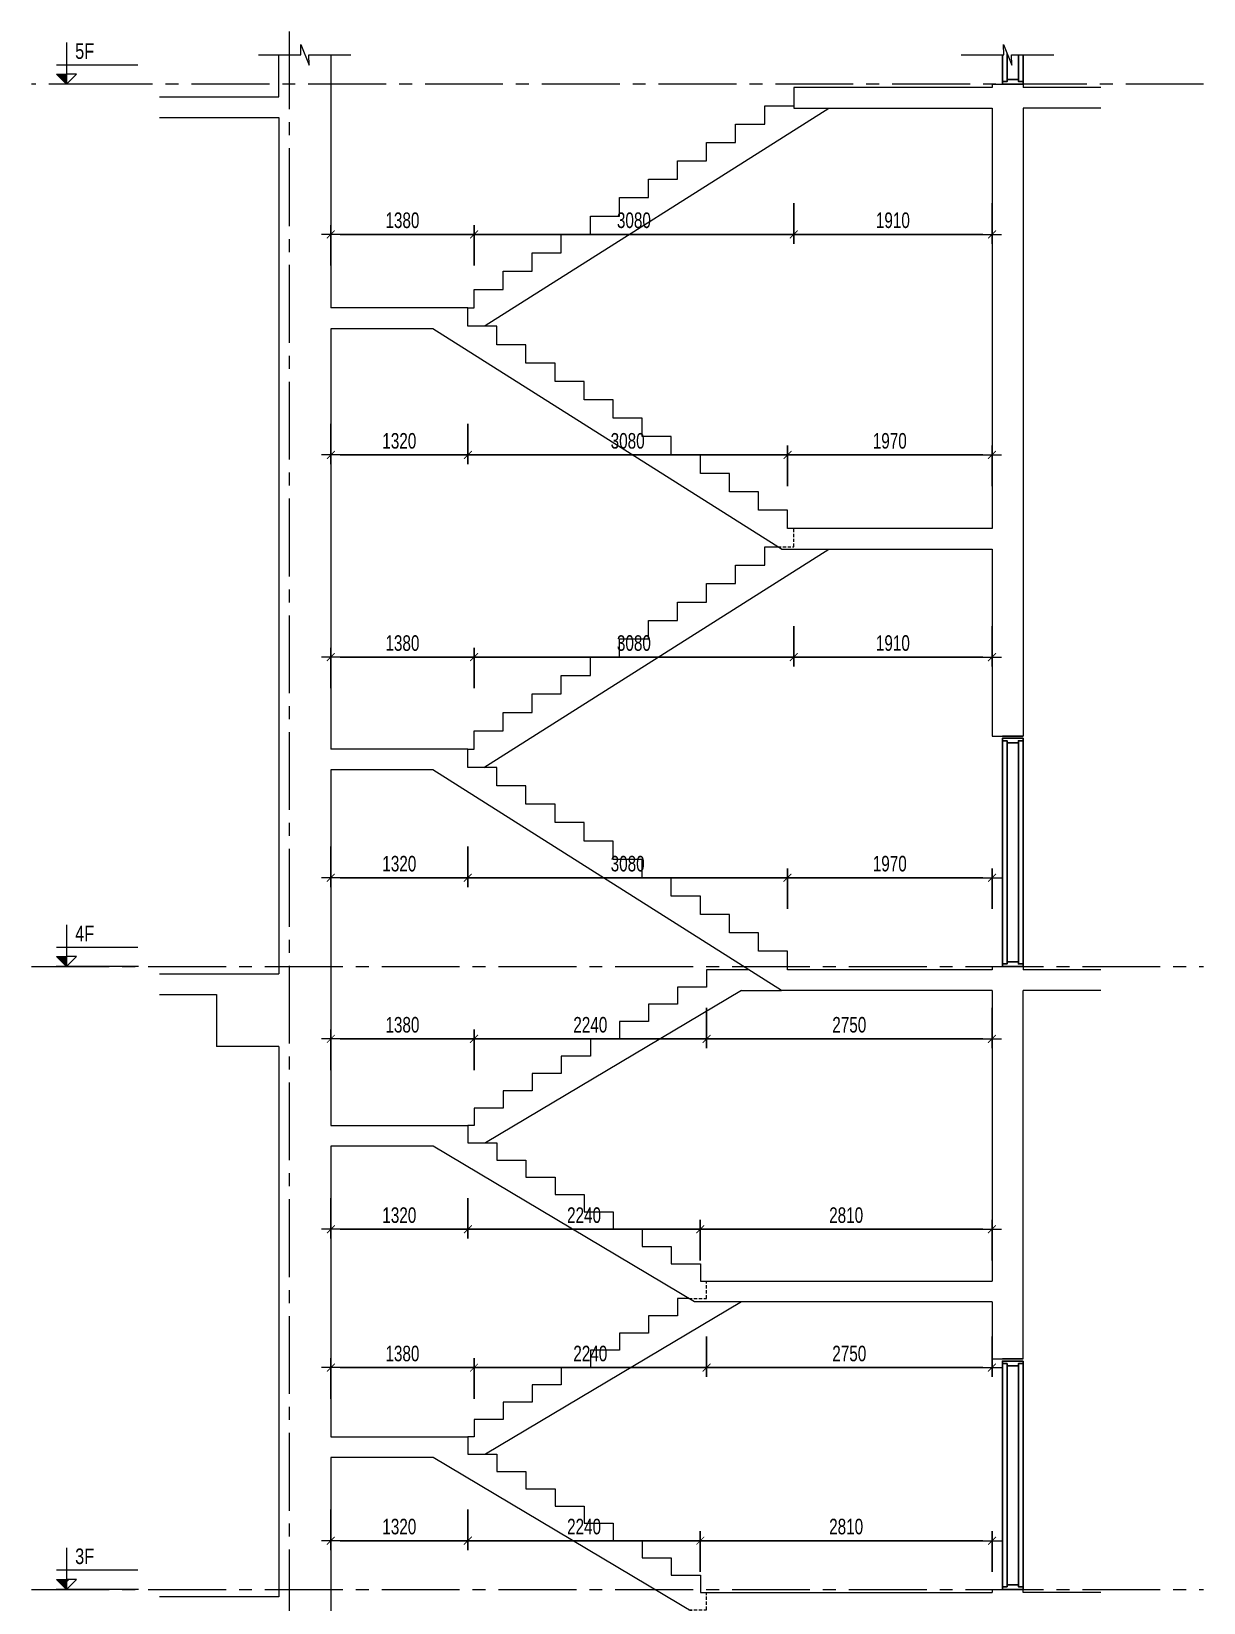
# Model space of a CAD drawing. Header units: millimetres. Extents: x -179076 to 254975, y -18667 to 296191.
# Drawn here: x 111998 to 123290, y 179182 to 194317 of the extents above; entities that cross this region are included whole.
import ezdxf

# ---------------------------------------------------------------- set-up
doc = ezdxf.new("R2010")
doc.units = ezdxf.units.MM
doc.linetypes.add('CENTER2', pattern=[1.125, 0.75, -0.125, 0.125, -0.125])
doc.linetypes.add('HIDDEN2', pattern=[4.7625, 3.175, -1.5875])
doc.layers.get('Defpoints').update_dxf_attribs({"color": 151, "lineweight": 9})
doc.layers.add('A-DOOR', color=4, linetype='Continuous')
doc.layers.add('DOOR', color=4, linetype='Continuous')
for name, color, linetype, lineweight in [('NDC_S_ANNO', 7, 'Continuous', 20), ('NDC_S_AXIS', 5, 'CENTER2', 13), ('NDC_S_CONTINUOUS', 3, 'Continuous', 20), ('NDC_S_DIM', 1, 'Continuous', 15), ('NDC_S_HIDDEN', 8, 'HIDDEN2', 13), ('NDC_S_SLAB', 2, 'Continuous', 20), ('NDC_S_SYMBOL', 1, 'Continuous', 15), ('NDC_S_TEXT SYMBOL', 7, 'Continuous', 20), ('NDC_S_VN TEXT', 7, 'Continuous', 20)]:
    doc.layers.add(name, color=color, linetype=linetype, lineweight=lineweight)
doc.styles.add('NDC_ANNO', font='', dxfattribs={"width": 0.8})
doc.styles.add('NDC_DIM', font='', dxfattribs={"width": 0.75})
doc.styles.get('NDC_ANNO').set_extended_font_data('Dotum')
doc.styles.get('NDC_DIM').set_extended_font_data('Dotum')
doc.dimstyles.new('NDC_dim_60', dxfattribs={"dimscale": 60, "dimtxt": 2.5, "dimasz": 1.5, "dimexe": 1.5, "dimexo": 2.5, "dimgap": 1, "dimtad": 1, "dimdec": 0, "dimzin": 0, "dimdsep": 46, "dimtxsty": 'NDC_DIM', "dimblk": 'DIMMARK', "dimcen": 0.09, "dimdle": 1.2, "dimclrd": 1, "dimclre": 1, "dimclrt": 3, "dimadec": 0, "dimazin": 0, "dimtfac": 1, "dimtdec": 0, "dimtix": 1, "dimtofl": 0, "dimtmove": 0, "dimatfit": 3, "dimfxl": 5, "dimfxlon": 1, "dimtolj": 1, "dimtzin": 0, "dimarcsym": 0})

# ---------------------------------------------------------------- blocks, each defined once
blk = doc.blocks.new('X-SECTION-2$0$X-SEC-DOO2')
at = {"layer": 'A-DOOR'}
for p, q in [((41976, 101972), (41976, 104172)), ((42176, 101972), (42176, 104172)), ((42021, 102017), (42021, 104127)), ((42131, 102017), (42131, 104127))]:
    blk.add_line(p, q, dxfattribs=at)
for points in [[(41976, 104172), (41976, 104147), (42021, 104147), (42021, 104127), (42131, 104127), (42131, 104147), (42176, 104147), (42176, 104172)], [(41976, 101972), (41976, 101997), (42021, 101997), (42021, 102017), (42131, 102017), (42131, 101997), (42176, 101997), (42176, 101972)]]:
    blk.add_lwpolyline(points, close=True, dxfattribs=at)
at = {"layer": 'Defpoints'}
blk.add_line((41976, 104192), (42176, 104192), dxfattribs=at)
blk = doc.blocks.new('kata_block_CT')
at = {"layer": 'NDC_S_ANNO'}
blk.add_hatch(color=3, dxfattribs=at).paths.add_polyline_path([(0, 1.6), (-1.61, 1.6), (0, 0)])
at = {"layer": 'NDC_S_ANNO', "ltscale": 50}
h = blk.add_hatch(dxfattribs=at)
h.set_pattern_fill('ANSI31', color=256, scale=1.406, style=0)
h.paths.add_polyline_path([(0, 1.6), (0, 0), (1.61, 1.6)])
for p, q in [((-1.59, 3.14), (11.47, 3.14)), ((11.56, 0), (-1.64, 0))]:
    blk.add_line(p, q, dxfattribs=at)
for points in [[(0, 6.69), (0, 0)], [(0, 0), (-1.61, 1.6), (0, 1.6)], [(0, 0), (1.61, 1.6), (0, 1.6)]]:
    blk.add_lwpolyline(points, dxfattribs=at)
at = {"layer": 'NDC_S_ANNO', "color": 8, "ltscale": 50}
blk.add_lwpolyline([(0, 0), (-1.61, 1.6), (0, 1.6)], dxfattribs=at)
at = {"layer": 'NDC_S_TEXT SYMBOL', "color": 3, "style": 'NDC_ANNO', "width": 0.8}
blk.add_attdef('CT', (1.41, 4.07), '', height=2.5, dxfattribs=at)
blk = doc.blocks.new('DIMMARK')
at = {"layer": 'NDC_S_DIM', "color": 1}
blk.add_line((-1.5, 0), (1, 0), dxfattribs=at)
at = {"layer": 'NDC_S_DIM', "color": 2, "const_width": 0.1}
blk.add_lwpolyline([(-0.42, -0.42), (0.42, 0.42)], dxfattribs=at)
blk = doc.blocks.new('*D2492')
at = {"layer": 'Defpoints', "color": 0, "transparency": 16777216}
for p in [(114882, 180778), (116202, 180778), (116202, 179778)]:
    blk.add_point(p, dxfattribs=at)
at = {"layer": 'NDC_S_DIM', "color": 1, "lineweight": -2, "transparency": 16777216}
for p, q in [((114882, 180078), (114882, 179688)), ((116202, 180078), (116202, 179688)), ((114972, 179778), (116112, 179778))]:
    blk.add_line(p, q, dxfattribs=at)
at = {"layer": 'NDC_S_DIM', "color": 1, "lineweight": -2, "transparency": 16777216, "xscale": 90, "yscale": 90, "zscale": 90, "rotation": 180}
blk.add_blockref('DIMMARK', (114882, 179778), dxfattribs=at)
at = {"layer": 'NDC_S_DIM', "color": 1, "lineweight": -2, "transparency": 16777216, "xscale": 90, "yscale": 90, "zscale": 90}
blk.add_blockref('DIMMARK', (116202, 179778), dxfattribs=at)
at = {"layer": 'NDC_S_DIM', "color": 3, "transparency": 16777216, "insert": (115542, 179913), "char_height": 150, "attachment_point": 5, "style": 'NDC_DIM'}
blk.add_mtext('\\A1;1320', dxfattribs=at)
blk = doc.blocks.new('*D2449')
at = {"layer": 'Defpoints', "color": 0, "transparency": 16777216}
for p in [(116202, 180778), (118442, 179778), (118442, 179278)]:
    blk.add_point(p, dxfattribs=at)
at = {"layer": 'NDC_S_DIM', "color": 1, "lineweight": -2, "transparency": 16777216}
for p, q in [((116202, 180078), (116202, 179688)), ((118442, 179478), (118442, 179868)), ((116292, 179778), (118352, 179778))]:
    blk.add_line(p, q, dxfattribs=at)
at = {"layer": 'NDC_S_DIM', "color": 1, "lineweight": -2, "transparency": 16777216, "xscale": 90, "yscale": 90, "zscale": 90, "rotation": 180}
blk.add_blockref('DIMMARK', (116202, 179778), dxfattribs=at)
at = {"layer": 'NDC_S_DIM', "color": 1, "lineweight": -2, "transparency": 16777216, "xscale": 90, "yscale": 90, "zscale": 90}
blk.add_blockref('DIMMARK', (118442, 179778), dxfattribs=at)
at = {"layer": 'NDC_S_DIM', "color": 3, "transparency": 16777216, "insert": (117322, 179913), "char_height": 150, "attachment_point": 5, "style": 'NDC_DIM'}
blk.add_mtext('\\A1;2240', dxfattribs=at)
blk = doc.blocks.new('*D2450')
at = {"layer": 'Defpoints', "color": 0, "transparency": 16777216}
for p in [(121252, 179778), (118442, 179278), (121252, 179278)]:
    blk.add_point(p, dxfattribs=at)
at = {"layer": 'NDC_S_DIM', "color": 1, "lineweight": -2, "transparency": 16777216}
for p, q in [((118442, 179478), (118442, 179868)), ((121252, 179478), (121252, 179868)), ((118532, 179778), (121162, 179778))]:
    blk.add_line(p, q, dxfattribs=at)
at = {"layer": 'NDC_S_DIM', "color": 1, "lineweight": -2, "transparency": 16777216, "xscale": 90, "yscale": 90, "zscale": 90, "rotation": 180}
blk.add_blockref('DIMMARK', (118442, 179778), dxfattribs=at)
at = {"layer": 'NDC_S_DIM', "color": 1, "lineweight": -2, "transparency": 16777216, "xscale": 90, "yscale": 90, "zscale": 90}
blk.add_blockref('DIMMARK', (121252, 179778), dxfattribs=at)
at = {"layer": 'NDC_S_DIM', "color": 3, "transparency": 16777216, "insert": (119847, 179913), "char_height": 150, "attachment_point": 5, "style": 'NDC_DIM'}
blk.add_mtext('\\A1;2810', dxfattribs=at)
blk = doc.blocks.new('*D2451')
at = {"layer": 'Defpoints', "color": 0, "transparency": 16777216}
for p in [(116262, 181445), (114882, 180778), (116262, 180778)]:
    blk.add_point(p, dxfattribs=at)
at = {"layer": 'NDC_S_DIM', "color": 1, "lineweight": -2, "transparency": 16777216}
for p, q in [((114882, 181145), (114882, 181535)), ((116262, 181145), (116262, 181535)), ((114972, 181445), (116172, 181445))]:
    blk.add_line(p, q, dxfattribs=at)
at = {"layer": 'NDC_S_DIM', "color": 1, "lineweight": -2, "transparency": 16777216, "xscale": 90, "yscale": 90, "zscale": 90, "rotation": 180}
blk.add_blockref('DIMMARK', (114882, 181445), dxfattribs=at)
at = {"layer": 'NDC_S_DIM', "color": 1, "lineweight": -2, "transparency": 16777216, "xscale": 90, "yscale": 90, "zscale": 90}
blk.add_blockref('DIMMARK', (116262, 181445), dxfattribs=at)
at = {"layer": 'NDC_S_DIM', "color": 3, "transparency": 16777216, "insert": (115572, 181580), "char_height": 150, "attachment_point": 5, "style": 'NDC_DIM'}
blk.add_mtext('\\A1;1380', dxfattribs=at)
blk = doc.blocks.new('*D2452')
at = {"layer": 'Defpoints', "color": 0, "transparency": 16777216}
for p in [(118502, 182112), (118502, 181445), (116262, 180778)]:
    blk.add_point(p, dxfattribs=at)
at = {"layer": 'NDC_S_DIM', "color": 1, "lineweight": -2, "transparency": 16777216}
for p, q in [((118502, 181745), (118502, 181355)), ((116262, 181145), (116262, 181535)), ((116352, 181445), (118412, 181445))]:
    blk.add_line(p, q, dxfattribs=at)
at = {"layer": 'NDC_S_DIM', "color": 1, "lineweight": -2, "transparency": 16777216, "xscale": 90, "yscale": 90, "zscale": 90, "rotation": 180}
blk.add_blockref('DIMMARK', (116262, 181445), dxfattribs=at)
at = {"layer": 'NDC_S_DIM', "color": 1, "lineweight": -2, "transparency": 16777216, "xscale": 90, "yscale": 90, "zscale": 90}
blk.add_blockref('DIMMARK', (118502, 181445), dxfattribs=at)
at = {"layer": 'NDC_S_DIM', "color": 3, "transparency": 16777216, "insert": (117382, 181580), "char_height": 150, "attachment_point": 5, "style": 'NDC_DIM'}
blk.add_mtext('\\A1;2240', dxfattribs=at)
blk = doc.blocks.new('*D2453')
at = {"layer": 'Defpoints', "color": 0, "transparency": 16777216}
for p in [(118502, 182112), (121252, 182078), (121252, 181445)]:
    blk.add_point(p, dxfattribs=at)
at = {"layer": 'NDC_S_DIM', "color": 1, "lineweight": -2, "transparency": 16777216}
for p, q in [((118502, 181745), (118502, 181355)), ((121252, 181745), (121252, 181355)), ((118592, 181445), (121162, 181445))]:
    blk.add_line(p, q, dxfattribs=at)
at = {"layer": 'NDC_S_DIM', "color": 1, "lineweight": -2, "transparency": 16777216, "xscale": 90, "yscale": 90, "zscale": 90, "rotation": 180}
blk.add_blockref('DIMMARK', (118502, 181445), dxfattribs=at)
at = {"layer": 'NDC_S_DIM', "color": 1, "lineweight": -2, "transparency": 16777216, "xscale": 90, "yscale": 90, "zscale": 90}
blk.add_blockref('DIMMARK', (121252, 181445), dxfattribs=at)
at = {"layer": 'NDC_S_DIM', "color": 3, "transparency": 16777216, "insert": (119877, 181580), "char_height": 150, "attachment_point": 5, "style": 'NDC_DIM'}
blk.add_mtext('\\A1;2750', dxfattribs=at)
blk = doc.blocks.new('*D2454')
at = {"layer": 'Defpoints', "color": 0, "transparency": 16777216}
for p in [(114882, 183778), (116202, 183778), (116202, 182778)]:
    blk.add_point(p, dxfattribs=at)
at = {"layer": 'NDC_S_DIM', "color": 1, "lineweight": -2, "transparency": 16777216}
for p, q in [((114882, 183078), (114882, 182688)), ((116202, 183078), (116202, 182688)), ((114972, 182778), (116112, 182778))]:
    blk.add_line(p, q, dxfattribs=at)
at = {"layer": 'NDC_S_DIM', "color": 1, "lineweight": -2, "transparency": 16777216, "xscale": 90, "yscale": 90, "zscale": 90, "rotation": 180}
blk.add_blockref('DIMMARK', (114882, 182778), dxfattribs=at)
at = {"layer": 'NDC_S_DIM', "color": 1, "lineweight": -2, "transparency": 16777216, "xscale": 90, "yscale": 90, "zscale": 90}
blk.add_blockref('DIMMARK', (116202, 182778), dxfattribs=at)
at = {"layer": 'NDC_S_DIM', "color": 3, "transparency": 16777216, "insert": (115542, 182913), "char_height": 150, "attachment_point": 5, "style": 'NDC_DIM'}
blk.add_mtext('\\A1;1320', dxfattribs=at)
blk = doc.blocks.new('*D2455')
at = {"layer": 'Defpoints', "color": 0, "transparency": 16777216}
for p in [(116202, 183778), (118442, 182778), (118442, 182278)]:
    blk.add_point(p, dxfattribs=at)
at = {"layer": 'NDC_S_DIM', "color": 1, "lineweight": -2, "transparency": 16777216}
for p, q in [((116202, 183078), (116202, 182688)), ((118442, 182478), (118442, 182868)), ((116292, 182778), (118352, 182778))]:
    blk.add_line(p, q, dxfattribs=at)
at = {"layer": 'NDC_S_DIM', "color": 1, "lineweight": -2, "transparency": 16777216, "xscale": 90, "yscale": 90, "zscale": 90, "rotation": 180}
blk.add_blockref('DIMMARK', (116202, 182778), dxfattribs=at)
at = {"layer": 'NDC_S_DIM', "color": 1, "lineweight": -2, "transparency": 16777216, "xscale": 90, "yscale": 90, "zscale": 90}
blk.add_blockref('DIMMARK', (118442, 182778), dxfattribs=at)
at = {"layer": 'NDC_S_DIM', "color": 3, "transparency": 16777216, "insert": (117322, 182913), "char_height": 150, "attachment_point": 5, "style": 'NDC_DIM'}
blk.add_mtext('\\A1;2240', dxfattribs=at)
blk = doc.blocks.new('*D2456')
at = {"layer": 'Defpoints', "color": 0, "transparency": 16777216}
for p in [(121252, 182778), (118442, 182278), (121252, 182278)]:
    blk.add_point(p, dxfattribs=at)
at = {"layer": 'NDC_S_DIM', "color": 1, "lineweight": -2, "transparency": 16777216}
for p, q in [((118442, 182478), (118442, 182868)), ((121252, 182478), (121252, 182868)), ((118532, 182778), (121162, 182778))]:
    blk.add_line(p, q, dxfattribs=at)
at = {"layer": 'NDC_S_DIM', "color": 1, "lineweight": -2, "transparency": 16777216, "xscale": 90, "yscale": 90, "zscale": 90, "rotation": 180}
blk.add_blockref('DIMMARK', (118442, 182778), dxfattribs=at)
at = {"layer": 'NDC_S_DIM', "color": 1, "lineweight": -2, "transparency": 16777216, "xscale": 90, "yscale": 90, "zscale": 90}
blk.add_blockref('DIMMARK', (121252, 182778), dxfattribs=at)
at = {"layer": 'NDC_S_DIM', "color": 3, "transparency": 16777216, "insert": (119847, 182913), "char_height": 150, "attachment_point": 5, "style": 'NDC_DIM'}
blk.add_mtext('\\A1;2810', dxfattribs=at)
blk = doc.blocks.new('*D2457')
at = {"layer": 'Defpoints', "color": 0, "transparency": 16777216}
for p in [(116262, 184612), (114882, 183778), (116262, 183778)]:
    blk.add_point(p, dxfattribs=at)
at = {"layer": 'NDC_S_DIM', "color": 1, "lineweight": -2, "transparency": 16777216}
for p, q in [((114882, 184312), (114882, 184702)), ((116262, 184312), (116262, 184702)), ((114972, 184612), (116172, 184612))]:
    blk.add_line(p, q, dxfattribs=at)
at = {"layer": 'NDC_S_DIM', "color": 1, "lineweight": -2, "transparency": 16777216, "xscale": 90, "yscale": 90, "zscale": 90, "rotation": 180}
blk.add_blockref('DIMMARK', (114882, 184612), dxfattribs=at)
at = {"layer": 'NDC_S_DIM', "color": 1, "lineweight": -2, "transparency": 16777216, "xscale": 90, "yscale": 90, "zscale": 90}
blk.add_blockref('DIMMARK', (116262, 184612), dxfattribs=at)
at = {"layer": 'NDC_S_DIM', "color": 3, "transparency": 16777216, "insert": (115572, 184747), "char_height": 150, "attachment_point": 5, "style": 'NDC_DIM'}
blk.add_mtext('\\A1;1380', dxfattribs=at)
blk = doc.blocks.new('*D2458')
at = {"layer": 'Defpoints', "color": 0, "transparency": 16777216}
for p in [(118502, 185278), (118502, 184612), (116262, 183778)]:
    blk.add_point(p, dxfattribs=at)
at = {"layer": 'NDC_S_DIM', "color": 1, "lineweight": -2, "transparency": 16777216}
for p, q in [((118502, 184912), (118502, 184522)), ((116262, 184312), (116262, 184702)), ((116352, 184612), (118412, 184612))]:
    blk.add_line(p, q, dxfattribs=at)
at = {"layer": 'NDC_S_DIM', "color": 1, "lineweight": -2, "transparency": 16777216, "xscale": 90, "yscale": 90, "zscale": 90, "rotation": 180}
blk.add_blockref('DIMMARK', (116262, 184612), dxfattribs=at)
at = {"layer": 'NDC_S_DIM', "color": 1, "lineweight": -2, "transparency": 16777216, "xscale": 90, "yscale": 90, "zscale": 90}
blk.add_blockref('DIMMARK', (118502, 184612), dxfattribs=at)
at = {"layer": 'NDC_S_DIM', "color": 3, "transparency": 16777216, "insert": (117382, 184747), "char_height": 150, "attachment_point": 5, "style": 'NDC_DIM'}
blk.add_mtext('\\A1;2240', dxfattribs=at)
blk = doc.blocks.new('*D2459')
at = {"layer": 'Defpoints', "color": 0, "transparency": 16777216}
for p in [(118502, 185278), (121252, 185078), (121252, 184612)]:
    blk.add_point(p, dxfattribs=at)
at = {"layer": 'NDC_S_DIM', "color": 1, "lineweight": -2, "transparency": 16777216}
for p, q in [((118502, 184912), (118502, 184522)), ((121252, 184912), (121252, 184522)), ((118592, 184612), (121162, 184612))]:
    blk.add_line(p, q, dxfattribs=at)
at = {"layer": 'NDC_S_DIM', "color": 1, "lineweight": -2, "transparency": 16777216, "xscale": 90, "yscale": 90, "zscale": 90, "rotation": 180}
blk.add_blockref('DIMMARK', (118502, 184612), dxfattribs=at)
at = {"layer": 'NDC_S_DIM', "color": 1, "lineweight": -2, "transparency": 16777216, "xscale": 90, "yscale": 90, "zscale": 90}
blk.add_blockref('DIMMARK', (121252, 184612), dxfattribs=at)
at = {"layer": 'NDC_S_DIM', "color": 3, "transparency": 16777216, "insert": (119877, 184747), "char_height": 150, "attachment_point": 5, "style": 'NDC_DIM'}
blk.add_mtext('\\A1;2750', dxfattribs=at)
blk = doc.blocks.new('*D2471')
at = {"layer": 'Defpoints', "color": 0, "transparency": 16777216}
for p in [(114882, 187403), (116202, 187403), (116202, 186164)]:
    blk.add_point(p, dxfattribs=at)
at = {"layer": 'NDC_S_DIM', "color": 1, "lineweight": -2, "transparency": 16777216}
for p, q in [((114882, 186464), (114882, 186074)), ((116202, 186464), (116202, 186074)), ((114972, 186164), (116112, 186164))]:
    blk.add_line(p, q, dxfattribs=at)
at = {"layer": 'NDC_S_DIM', "color": 1, "lineweight": -2, "transparency": 16777216, "xscale": 90, "yscale": 90, "zscale": 90, "rotation": 180}
blk.add_blockref('DIMMARK', (114882, 186164), dxfattribs=at)
at = {"layer": 'NDC_S_DIM', "color": 1, "lineweight": -2, "transparency": 16777216, "xscale": 90, "yscale": 90, "zscale": 90}
blk.add_blockref('DIMMARK', (116202, 186164), dxfattribs=at)
at = {"layer": 'NDC_S_DIM', "color": 3, "transparency": 16777216, "insert": (115542, 186299), "char_height": 150, "attachment_point": 5, "style": 'NDC_DIM'}
blk.add_mtext('\\A1;1320', dxfattribs=at)
blk = doc.blocks.new('*D2472')
at = {"layer": 'Defpoints', "color": 0, "transparency": 16777216}
for p in [(116202, 187403), (119282, 186164), (119282, 185278)]:
    blk.add_point(p, dxfattribs=at)
at = {"layer": 'NDC_S_DIM', "color": 1, "lineweight": -2, "transparency": 16777216}
for p, q in [((116202, 186464), (116202, 186074)), ((119282, 185864), (119282, 186254)), ((116292, 186164), (119192, 186164))]:
    blk.add_line(p, q, dxfattribs=at)
at = {"layer": 'NDC_S_DIM', "color": 1, "lineweight": -2, "transparency": 16777216, "xscale": 90, "yscale": 90, "zscale": 90, "rotation": 180}
blk.add_blockref('DIMMARK', (116202, 186164), dxfattribs=at)
at = {"layer": 'NDC_S_DIM', "color": 1, "lineweight": -2, "transparency": 16777216, "xscale": 90, "yscale": 90, "zscale": 90}
blk.add_blockref('DIMMARK', (119282, 186164), dxfattribs=at)
at = {"layer": 'NDC_S_DIM', "color": 3, "transparency": 16777216, "insert": (117742, 186299), "char_height": 150, "attachment_point": 5, "style": 'NDC_DIM'}
blk.add_mtext('\\A1;3080', dxfattribs=at)
blk = doc.blocks.new('*D2473')
at = {"layer": 'Defpoints', "color": 0, "transparency": 16777216}
for p in [(121252, 186164), (119282, 185278), (121252, 185278)]:
    blk.add_point(p, dxfattribs=at)
at = {"layer": 'NDC_S_DIM', "color": 1, "lineweight": -2, "transparency": 16777216}
for p, q in [((119282, 185864), (119282, 186254)), ((121252, 185864), (121252, 186254)), ((119372, 186164), (121162, 186164))]:
    blk.add_line(p, q, dxfattribs=at)
at = {"layer": 'NDC_S_DIM', "color": 1, "lineweight": -2, "transparency": 16777216, "xscale": 90, "yscale": 90, "zscale": 90, "rotation": 180}
blk.add_blockref('DIMMARK', (119282, 186164), dxfattribs=at)
at = {"layer": 'NDC_S_DIM', "color": 1, "lineweight": -2, "transparency": 16777216, "xscale": 90, "yscale": 90, "zscale": 90}
blk.add_blockref('DIMMARK', (121252, 186164), dxfattribs=at)
at = {"layer": 'NDC_S_DIM', "color": 3, "transparency": 16777216, "insert": (120267, 186299), "char_height": 150, "attachment_point": 5, "style": 'NDC_DIM'}
blk.add_mtext('\\A1;1970', dxfattribs=at)
blk = doc.blocks.new('*D2474')
at = {"layer": 'Defpoints', "color": 0, "transparency": 16777216}
for p in [(116262, 188289), (114882, 187403), (116262, 187403)]:
    blk.add_point(p, dxfattribs=at)
at = {"layer": 'NDC_S_DIM', "color": 1, "lineweight": -2, "transparency": 16777216}
for p, q in [((114882, 187989), (114882, 188379)), ((114972, 188289), (116172, 188289)), ((116262, 187989), (116262, 188379))]:
    blk.add_line(p, q, dxfattribs=at)
at = {"layer": 'NDC_S_DIM', "color": 1, "lineweight": -2, "transparency": 16777216, "xscale": 90, "yscale": 90, "zscale": 90, "rotation": 180}
blk.add_blockref('DIMMARK', (114882, 188289), dxfattribs=at)
at = {"layer": 'NDC_S_DIM', "color": 1, "lineweight": -2, "transparency": 16777216, "xscale": 90, "yscale": 90, "zscale": 90}
blk.add_blockref('DIMMARK', (116262, 188289), dxfattribs=at)
at = {"layer": 'NDC_S_DIM', "color": 3, "transparency": 16777216, "insert": (115572, 188424), "char_height": 150, "attachment_point": 5, "style": 'NDC_DIM'}
blk.add_mtext('\\A1;1380', dxfattribs=at)
blk = doc.blocks.new('*D2475')
at = {"layer": 'Defpoints', "color": 0, "transparency": 16777216}
for p in [(119342, 189351), (119342, 188289), (116262, 187403)]:
    blk.add_point(p, dxfattribs=at)
at = {"layer": 'NDC_S_DIM', "color": 1, "lineweight": -2, "transparency": 16777216}
for p, q in [((119342, 188589), (119342, 188199)), ((116262, 187989), (116262, 188379)), ((116352, 188289), (119252, 188289))]:
    blk.add_line(p, q, dxfattribs=at)
at = {"layer": 'NDC_S_DIM', "color": 1, "lineweight": -2, "transparency": 16777216, "xscale": 90, "yscale": 90, "zscale": 90, "rotation": 180}
blk.add_blockref('DIMMARK', (116262, 188289), dxfattribs=at)
at = {"layer": 'NDC_S_DIM', "color": 1, "lineweight": -2, "transparency": 16777216, "xscale": 90, "yscale": 90, "zscale": 90}
blk.add_blockref('DIMMARK', (119342, 188289), dxfattribs=at)
at = {"layer": 'NDC_S_DIM', "color": 3, "transparency": 16777216, "insert": (117802, 188424), "char_height": 150, "attachment_point": 5, "style": 'NDC_DIM'}
blk.add_mtext('\\A1;3080', dxfattribs=at)
blk = doc.blocks.new('*D2476')
at = {"layer": 'Defpoints', "color": 0, "transparency": 16777216}
for p in [(119342, 189351), (121252, 189251), (121252, 188289)]:
    blk.add_point(p, dxfattribs=at)
at = {"layer": 'NDC_S_DIM', "color": 1, "lineweight": -2, "transparency": 16777216}
for p, q in [((119342, 188589), (119342, 188199)), ((121252, 188589), (121252, 188199)), ((119432, 188289), (121162, 188289))]:
    blk.add_line(p, q, dxfattribs=at)
at = {"layer": 'NDC_S_DIM', "color": 1, "lineweight": -2, "transparency": 16777216, "xscale": 90, "yscale": 90, "zscale": 90, "rotation": 180}
blk.add_blockref('DIMMARK', (119342, 188289), dxfattribs=at)
at = {"layer": 'NDC_S_DIM', "color": 1, "lineweight": -2, "transparency": 16777216, "xscale": 90, "yscale": 90, "zscale": 90}
blk.add_blockref('DIMMARK', (121252, 188289), dxfattribs=at)
at = {"layer": 'NDC_S_DIM', "color": 3, "transparency": 16777216, "insert": (120297, 188424), "char_height": 150, "attachment_point": 5, "style": 'NDC_DIM'}
blk.add_mtext('\\A1;1910', dxfattribs=at)
blk = doc.blocks.new('*D2477')
at = {"layer": 'Defpoints', "color": 0, "transparency": 16777216}
for p in [(114882, 191653), (116202, 191653), (116202, 190237)]:
    blk.add_point(p, dxfattribs=at)
at = {"layer": 'NDC_S_DIM', "color": 1, "lineweight": -2, "transparency": 16777216}
for p, q in [((114882, 190537), (114882, 190147)), ((116202, 190537), (116202, 190147)), ((114972, 190237), (116112, 190237))]:
    blk.add_line(p, q, dxfattribs=at)
at = {"layer": 'NDC_S_DIM', "color": 1, "lineweight": -2, "transparency": 16777216, "xscale": 90, "yscale": 90, "zscale": 90, "rotation": 180}
blk.add_blockref('DIMMARK', (114882, 190237), dxfattribs=at)
at = {"layer": 'NDC_S_DIM', "color": 1, "lineweight": -2, "transparency": 16777216, "xscale": 90, "yscale": 90, "zscale": 90}
blk.add_blockref('DIMMARK', (116202, 190237), dxfattribs=at)
at = {"layer": 'NDC_S_DIM', "color": 3, "transparency": 16777216, "insert": (115542, 190372), "char_height": 150, "attachment_point": 5, "style": 'NDC_DIM'}
blk.add_mtext('\\A1;1320', dxfattribs=at)
blk = doc.blocks.new('*D2478')
at = {"layer": 'Defpoints', "color": 0, "transparency": 16777216}
for p in [(116202, 191653), (119282, 190237), (119282, 189528)]:
    blk.add_point(p, dxfattribs=at)
at = {"layer": 'NDC_S_DIM', "color": 1, "lineweight": -2, "transparency": 16777216}
for p, q in [((116202, 190537), (116202, 190147)), ((119282, 189937), (119282, 190327)), ((116292, 190237), (119192, 190237))]:
    blk.add_line(p, q, dxfattribs=at)
at = {"layer": 'NDC_S_DIM', "color": 1, "lineweight": -2, "transparency": 16777216, "xscale": 90, "yscale": 90, "zscale": 90, "rotation": 180}
blk.add_blockref('DIMMARK', (116202, 190237), dxfattribs=at)
at = {"layer": 'NDC_S_DIM', "color": 1, "lineweight": -2, "transparency": 16777216, "xscale": 90, "yscale": 90, "zscale": 90}
blk.add_blockref('DIMMARK', (119282, 190237), dxfattribs=at)
at = {"layer": 'NDC_S_DIM', "color": 3, "transparency": 16777216, "insert": (117742, 190372), "char_height": 150, "attachment_point": 5, "style": 'NDC_DIM'}
blk.add_mtext('\\A1;3080', dxfattribs=at)
blk = doc.blocks.new('*D2479')
at = {"layer": 'Defpoints', "color": 0, "transparency": 16777216}
for p in [(121252, 190237), (119282, 189528), (121252, 189528)]:
    blk.add_point(p, dxfattribs=at)
at = {"layer": 'NDC_S_DIM', "color": 1, "lineweight": -2, "transparency": 16777216}
for p, q in [((119282, 189937), (119282, 190327)), ((121252, 189937), (121252, 190327)), ((119372, 190237), (121162, 190237))]:
    blk.add_line(p, q, dxfattribs=at)
at = {"layer": 'NDC_S_DIM', "color": 1, "lineweight": -2, "transparency": 16777216, "xscale": 90, "yscale": 90, "zscale": 90, "rotation": 180}
blk.add_blockref('DIMMARK', (119282, 190237), dxfattribs=at)
at = {"layer": 'NDC_S_DIM', "color": 1, "lineweight": -2, "transparency": 16777216, "xscale": 90, "yscale": 90, "zscale": 90}
blk.add_blockref('DIMMARK', (121252, 190237), dxfattribs=at)
at = {"layer": 'NDC_S_DIM', "color": 3, "transparency": 16777216, "insert": (120267, 190372), "char_height": 150, "attachment_point": 5, "style": 'NDC_DIM'}
blk.add_mtext('\\A1;1970', dxfattribs=at)
blk = doc.blocks.new('*D2480')
at = {"layer": 'Defpoints', "color": 0, "transparency": 16777216}
for p in [(116262, 192362), (114882, 191653), (116262, 191653)]:
    blk.add_point(p, dxfattribs=at)
at = {"layer": 'NDC_S_DIM', "color": 1, "lineweight": -2, "transparency": 16777216}
for p, q in [((114882, 192062), (114882, 192452)), ((116262, 192062), (116262, 192452)), ((114972, 192362), (116172, 192362))]:
    blk.add_line(p, q, dxfattribs=at)
at = {"layer": 'NDC_S_DIM', "color": 1, "lineweight": -2, "transparency": 16777216, "xscale": 90, "yscale": 90, "zscale": 90, "rotation": 180}
blk.add_blockref('DIMMARK', (114882, 192362), dxfattribs=at)
at = {"layer": 'NDC_S_DIM', "color": 1, "lineweight": -2, "transparency": 16777216, "xscale": 90, "yscale": 90, "zscale": 90}
blk.add_blockref('DIMMARK', (116262, 192362), dxfattribs=at)
at = {"layer": 'NDC_S_DIM', "color": 3, "transparency": 16777216, "insert": (115572, 192497), "char_height": 150, "attachment_point": 5, "style": 'NDC_DIM'}
blk.add_mtext('\\A1;1380', dxfattribs=at)
blk = doc.blocks.new('*D2481')
at = {"layer": 'Defpoints', "color": 0, "transparency": 16777216}
for p in [(119342, 193578), (119342, 192362), (116262, 191653)]:
    blk.add_point(p, dxfattribs=at)
at = {"layer": 'NDC_S_DIM', "color": 1, "lineweight": -2, "transparency": 16777216}
for p, q in [((119342, 192662), (119342, 192272)), ((116262, 192062), (116262, 192452)), ((116352, 192362), (119252, 192362))]:
    blk.add_line(p, q, dxfattribs=at)
at = {"layer": 'NDC_S_DIM', "color": 1, "lineweight": -2, "transparency": 16777216, "xscale": 90, "yscale": 90, "zscale": 90, "rotation": 180}
blk.add_blockref('DIMMARK', (116262, 192362), dxfattribs=at)
at = {"layer": 'NDC_S_DIM', "color": 1, "lineweight": -2, "transparency": 16777216, "xscale": 90, "yscale": 90, "zscale": 90}
blk.add_blockref('DIMMARK', (119342, 192362), dxfattribs=at)
at = {"layer": 'NDC_S_DIM', "color": 3, "transparency": 16777216, "insert": (117802, 192497), "char_height": 150, "attachment_point": 5, "style": 'NDC_DIM'}
blk.add_mtext('\\A1;3080', dxfattribs=at)
blk = doc.blocks.new('*D2499')
at = {"layer": 'Defpoints', "color": 0, "transparency": 16777216}
for p in [(119342, 193578), (121252, 193578), (121252, 192362)]:
    blk.add_point(p, dxfattribs=at)
at = {"layer": 'NDC_S_DIM', "color": 1, "lineweight": -2, "transparency": 16777216}
for p, q in [((119342, 192662), (119342, 192272)), ((121252, 192662), (121252, 192272)), ((119432, 192362), (121162, 192362))]:
    blk.add_line(p, q, dxfattribs=at)
at = {"layer": 'NDC_S_DIM', "color": 1, "lineweight": -2, "transparency": 16777216, "xscale": 90, "yscale": 90, "zscale": 90, "rotation": 180}
blk.add_blockref('DIMMARK', (119342, 192362), dxfattribs=at)
at = {"layer": 'NDC_S_DIM', "color": 1, "lineweight": -2, "transparency": 16777216, "xscale": 90, "yscale": 90, "zscale": 90}
blk.add_blockref('DIMMARK', (121252, 192362), dxfattribs=at)
at = {"layer": 'NDC_S_DIM', "color": 3, "transparency": 16777216, "insert": (120297, 192497), "char_height": 150, "attachment_point": 5, "style": 'NDC_DIM'}
blk.add_mtext('\\A1;1910', dxfattribs=at)

msp = doc.modelspace()

# ---------------------------------------------------------------- linework, layer by layer
at = {"layer": 'A-DOOR'}
for p, q in [((121352.4, 193808.3), (121352.4, 194090.5)), ((121397.4, 193853.3), (121397.4, 194103)), ((121507.4, 193853.3), (121507.4, 194090.5)), ((121552.4, 193808.3), (121552.4, 194090.5))]:
    msp.add_line(p, q, dxfattribs=at)
msp.add_lwpolyline([(121552.4, 193808.3), (121552.4, 193833.3), (121507.4, 193833.3), (121507.4, 193853.3), (121397.4, 193853.3), (121397.4, 193833.3), (121352.4, 193833.3), (121352.4, 193808.3)], close=True, dxfattribs=at)
at = {"layer": 'NDC_S_AXIS', "ltscale": 1000}
for p, q in [((114482.4, 194317), (114482.4, 162047.1)), ((123290.2, 193808.3), (111997.8, 193808.3)), ((111997.8, 185308.3), (123290.2, 185308.3)), ((111997.8, 179308.3), (123290.2, 179308.3))]:
    msp.add_line(p, q, dxfattribs=at)
at = {"layer": 'NDC_S_CONTINUOUS'}
for p, q in [((116369.3, 191484.3), (119680.3, 193578.3)), ((116356.6, 187226.2), (119680.3, 189328.3)), ((118837.4, 185078.3), (116373.4, 183611.6)), ((118837.4, 185078.3), (119224.5, 185078.3)), ((118837.4, 182078.3), (116373.4, 180611.6))]:
    msp.add_line(p, q, dxfattribs=at)
for points in [[(116202.4, 191653.3), (116262.4, 191653.3), (116262.4, 191830.4), (116542.4, 191830.4), (116542.4, 192007.5), (116822.4, 192007.5), (116822.4, 192184.6), (117102.4, 192184.6), (117102.4, 192361.6), (117382.4, 192361.6), (117382.4, 192538.7), (117662.4, 192538.7), (117662.4, 192715.8), (117942.4, 192715.8), (117942.4, 192892.9), (118222.4, 192892.9), (118222.4, 193070), (118502.4, 193070), (118502.4, 193247.1), (118782.4, 193247.1), (118782.4, 193424.1), (119062.4, 193424.1), (119062.4, 193601.2), (119342.4, 193601.2)], [(116202.4, 187403.3), (116262.4, 187403.3), (116262.4, 187580.4), (116542.4, 187580.4), (116542.4, 187757.5), (116822.4, 187757.5), (116822.4, 187934.6), (117102.4, 187934.6), (117102.4, 188111.6), (117382.4, 188111.6), (117382.4, 188288.7), (117662.4, 188288.7), (117662.4, 188465.8), (117942.4, 188465.8), (117942.4, 188642.9), (118222.4, 188642.9), (118222.4, 188820), (118502.4, 188820), (118502.4, 188997.1), (118782.4, 188997.1), (118782.4, 189174.1), (119062.4, 189174.1), (119062.4, 189351.2), (119188.2, 189351.2)], [(118908.2, 185278.3), (118502.4, 185278.3), (118502.4, 185111.6), (118222.4, 185111.6), (118222.4, 184945), (117942.4, 184945), (117942.4, 184778.3), (117662.4, 184778.3), (117662.4, 184611.6), (117382.4, 184611.6), (117382.4, 184445), (117102.4, 184445), (117102.4, 184278.3), (116822.4, 184278.3), (116822.4, 184111.6), (116542.4, 184111.6), (116542.4, 183945), (116262.4, 183945), (116262.4, 183778.3), (116202.4, 183778.3)], [(118331.4, 182111.6), (118222.4, 182111.6), (118222.4, 181945), (117942.4, 181945), (117942.4, 181778.3), (117662.4, 181778.3), (117662.4, 181611.6), (117382.4, 181611.6), (117382.4, 181445), (117102.4, 181445), (117102.4, 181278.3), (116822.4, 181278.3), (116822.4, 181111.6), (116542.4, 181111.6), (116542.4, 180945), (116262.4, 180945), (116262.4, 180778.3), (116202.4, 180778.3)]]:
    msp.add_lwpolyline(points, dxfattribs=at)
at = {"layer": 'NDC_S_HIDDEN', "ltscale": 10}
for points in [[(119188.2, 189351.2), (119342.4, 189351.2), (119342.4, 189528.3)], [(118331.4, 182111.6), (118502.4, 182111.6), (118502.4, 182278.3)], [(118331.4, 179111.6), (118502.4, 179111.6), (118502.4, 179278.3)]]:
    msp.add_lwpolyline(points, dxfattribs=at)
at = {"layer": 'NDC_S_SLAB'}
for p, q in [((114882.4, 194090.5), (114882.4, 191653.3)), ((121252.4, 193808.3), (121252.4, 193778.3)), ((121252.4, 193808.3), (121552.4, 193808.3)), ((121552.4, 193808.3), (121552.4, 193778.3)), ((122299.6, 193778.3), (121552.4, 193778.3)), ((113230.5, 193688.3), (114382.4, 193688.3)), ((119342.4, 193578.3), (119342.4, 193578.3)), ((121252.4, 193578.3), (121252.4, 189528.3)), ((121552.4, 193578.3), (121552.4, 187528.3)), ((122299.6, 193578.3), (121552.4, 193578.3)), ((115864.5, 191453.3), (114882.4, 191453.3)), ((114882.4, 191453.3), (114882.4, 187403.3)), ((119224.5, 189328.3), (115864.5, 191453.3)), ((119224.5, 189328.3), (121252.4, 189328.3)), ((121252.4, 189328.3), (121252.4, 187528.3)), ((121252.4, 187528.3), (121552.4, 187528.3)), ((115864.5, 187203.3), (114882.4, 187203.3)), ((114882.4, 187203.3), (114882.4, 183778.3)), ((119224.5, 185078.3), (115864.5, 187203.3)), ((121252.4, 185308.3), (121252.4, 185278.3)), ((121252.4, 185308.3), (121552.4, 185308.3)), ((121552.4, 185308.3), (121552.4, 185278.3)), ((122299.6, 185278.3), (121552.4, 185278.3)), ((113230.5, 185238.3), (114382.4, 185238.3)), ((113782.4, 185038.3), (113782.4, 184538.3)), ((121252.4, 185078.3), (119224.5, 185078.3)), ((121252.4, 185078.3), (121252.4, 182278.3)), ((122299.6, 185078.3), (121552.4, 185078.3)), ((121552.4, 181528.3), (121552.4, 185078.3)), ((114382.4, 184538.3), (113782.4, 184538.3)), ((114382.4, 184538.3), (114382.4, 179238.3)), ((114882.4, 183778.3), (116202.4, 183778.3)), ((116202.4, 183778.3), (116202.4, 183611.6)), ((116202.4, 183611.6), (116482.4, 183611.6)), ((116482.4, 183611.6), (116482.4, 183445)), ((115867.4, 183578.3), (114882.4, 183578.3)), ((114882.4, 183578.3), (114882.4, 180778.3)), ((118387.4, 182078.3), (115867.4, 183578.3)), ((116482.4, 183445), (116762.4, 183445)), ((116762.4, 183445), (116762.4, 183278.3)), ((116762.4, 183278.3), (117042.4, 183278.3)), ((117042.4, 183278.3), (117042.4, 183111.6)), ((117042.4, 183111.6), (117322.4, 183111.6)), ((117322.4, 183111.6), (117322.4, 182945)), ((117322.4, 182945), (117602.4, 182945)), ((117602.4, 182945), (117602.4, 182778.3)), ((117602.4, 182778.3), (117882.4, 182778.3)), ((117882.4, 182778.3), (117882.4, 182611.6)), ((117882.4, 182611.6), (118162.4, 182611.6)), ((118162.4, 182611.6), (118162.4, 182445)), ((118162.4, 182445), (118442.4, 182445)), ((118442.4, 182445), (118442.4, 182278.3)), ((118442.4, 182278.3), (121252.4, 182278.3)), ((121252.4, 182078.3), (118387.4, 182078.3)), ((121252.4, 182078.3), (121252.4, 181528.3)), ((121252.4, 181528.3), (121552.4, 181528.3)), ((114882.4, 180778.3), (116202.4, 180778.3)), ((116202.4, 180778.3), (116202.4, 180611.6)), ((115867.4, 180578.3), (114882.4, 180578.3)), ((114882.4, 180578.3), (114882.4, 177778.3)), ((118387.4, 179078.3), (115867.4, 180578.3)), ((116202.4, 180611.6), (116482.4, 180611.6)), ((116482.4, 180611.6), (116482.4, 180445)), ((116482.4, 180445), (116762.4, 180445)), ((116762.4, 180445), (116762.4, 180278.3)), ((116762.4, 180278.3), (117042.4, 180278.3)), ((117042.4, 180278.3), (117042.4, 180111.6)), ((117042.4, 180111.6), (117322.4, 180111.6)), ((117322.4, 180111.6), (117322.4, 179945)), ((117322.4, 179945), (117602.4, 179945)), ((117602.4, 179945), (117602.4, 179778.3)), ((117602.4, 179778.3), (117882.4, 179778.3)), ((117882.4, 179778.3), (117882.4, 179611.6)), ((117882.4, 179611.6), (118162.4, 179611.6)), ((118162.4, 179611.6), (118162.4, 179445)), ((118162.4, 179445), (118442.4, 179445)), ((118442.4, 179445), (118442.4, 179278.3)), ((114382.4, 179238.3), (113230.5, 179238.3)), ((118442.4, 179278.3), (121252.4, 179278.3)), ((121252.4, 179308.3), (121252.4, 179278.3)), ((121252.4, 179308.3), (121552.4, 179308.3)), ((121552.4, 179278.3), (121552.4, 179308.3)), ((122299.6, 179278.3), (121552.4, 179278.3))]:
    msp.add_line(p, q, dxfattribs=at)
for points in [[(114382.4, 193688.3), (114382.4, 194090.5)], [(121252.4, 193778.3), (119342.4, 193778.3), (119342.4, 193578.3), (121252.4, 193578.3)], [(113230.5, 193488.3), (114382.4, 193488.3), (114382.4, 185238.3)], [(121252.4, 189528.3), (119282.4, 189528.3), (119282.4, 189705.4), (119002.4, 189705.4), (119002.4, 189882.5), (118722.4, 189882.5), (118722.4, 190059.6), (118442.4, 190059.6), (118442.4, 190236.6), (118162.4, 190236.6), (118162.4, 190413.7), (117882.4, 190413.7), (117882.4, 190590.8), (117602.4, 190590.8), (117602.4, 190767.9), (117322.4, 190767.9), (117322.4, 190945), (117042.4, 190945), (117042.4, 191122.1), (116762.4, 191122.1), (116762.4, 191299.1), (116482.4, 191299.1), (116482.4, 191476.2), (116202.4, 191476.2), (116202.4, 191653.3), (114882.4, 191653.3)], [(121252.4, 185278.3), (119282.4, 185278.3), (119282.4, 185455.4), (119002.4, 185455.4), (119002.4, 185632.5), (118722.4, 185632.5), (118722.4, 185809.6), (118442.4, 185809.6), (118442.4, 185986.6), (118162.4, 185986.6), (118162.4, 186163.7), (117882.4, 186163.7), (117882.4, 186340.8), (117602.4, 186340.8), (117602.4, 186517.9), (117322.4, 186517.9), (117322.4, 186695), (117042.4, 186695), (117042.4, 186872.1), (116762.4, 186872.1), (116762.4, 187049.1), (116482.4, 187049.1), (116482.4, 187226.2), (116202.4, 187226.2), (116202.4, 187403.3), (114882.4, 187403.3)], [(113230.5, 185038.3), (113782.4, 185038.3)]]:
    msp.add_lwpolyline(points, dxfattribs=at)
at = {"layer": 'NDC_S_SYMBOL'}
for points in [[(114185, 194090.5), (114594.6, 194090.5), (114592.4, 194190.5), (114672.4, 193990.5), (114670.2, 194090.5), (115076.5, 194090.5)], [(120955, 194090.5), (121364.6, 194090.5), (121362.4, 194190.5), (121442.4, 193990.5), (121440.2, 194090.5), (121846.5, 194090.5)]]:
    msp.add_lwpolyline(points, dxfattribs=at)

# ---------------------------------------------------------------- block references
at = {"layer": 'DOOR', "xscale": -1}
for p in [(163528, 83336.5), (163528, 77336.5)]:
    msp.add_blockref('X-SECTION-2$0$X-SEC-DOO2', p, dxfattribs=at)
at = {"layer": 'NDC_S_VN TEXT', "xscale": 60, "yscale": 60, "zscale": 60}
for p, values in [((112334.5, 193808.3), {'CT': '5F'}), ((112334.5, 185308.3), {'CT': '4F'}), ((112334.5, 179308.3), {'CT': '3F'})]:
    msp.add_blockref('kata_block_CT', p, dxfattribs=at).add_auto_attribs(values)

# ---------------------------------------------------------------- dimensions: what is measured, and where the dimension line sits
at = {"layer": 'NDC_S_DIM'}
for base, p1, p2, picture, middle in [((119342.4, 192361.6), (116262.4, 191653.3), (119342.4, 193578.3), '*D2481', (117802.4, 192496.7)), ((121252.4, 192361.6), (119342.4, 193578.3), (121252.4, 193578.3), '*D2499', (120297.4, 192496.7)), ((119282.4, 190236.6), (116202.4, 191653.3), (119282.4, 189528.3), '*D2478', (117742.4, 190371.7)), ((121252.4, 190236.6), (119282.4, 189528.3), (121252.4, 189528.3), '*D2479', (120267.4, 190371.7)), ((119342.4, 188288.7), (116262.4, 187403.3), (119342.4, 189351.2), '*D2475', (117802.4, 188423.8)), ((121252.4, 188288.7), (119342.4, 189351.2), (121252.4, 189250.8), '*D2476', (120297.4, 188423.8)), ((119282.4, 186163.7), (116202.4, 187403.3), (119282.4, 185278.3), '*D2472', (117742.4, 186298.8)), ((121252.4, 186163.7), (119282.4, 185278.3), (121252.4, 185278.3), '*D2473', (120267.4, 186298.8)), ((118502.4, 184611.6), (116262.4, 183778.3), (118502.4, 185278.3), '*D2458', (117382.4, 184746.7)), ((121252.4, 184611.6), (118502.4, 185278.3), (121252.4, 185078.3), '*D2459', (119877.4, 184746.7)), ((118442.4, 182778.3), (116202.4, 183778.3), (118442.4, 182278.3), '*D2455', (117322.4, 182913.4)), ((121252.4, 182778.3), (118442.4, 182278.3), (121252.4, 182278.3), '*D2456', (119847.4, 182913.4)), ((118502.4, 181445), (116262.4, 180778.3), (118502.4, 182111.6), '*D2452', (117382.4, 181580.1)), ((121252.4, 181445), (118502.4, 182111.6), (121252.4, 182078.3), '*D2453', (119877.4, 181580.1)), ((118442.4, 179778.3), (116202.4, 180778.3), (118442.4, 179278.3), '*D2449', (117322.4, 179913.4)), ((121252.4, 179778.3), (118442.4, 179278.3), (121252.4, 179278.3), '*D2450', (119847.4, 179913.4))]:
    dim = msp.add_linear_dim(base=base, p1=p1, p2=p2, dimstyle='NDC_dim_60', override={"dimtmove": 1}, dxfattribs=at)
    dim.commit()
    dim.dimension.update_dxf_attribs({"geometry": picture, "text_midpoint": middle})
for base, p1, p2, picture, middle in [((116262.4, 192361.6), (114882.4, 191653.3), (116262.4, 191653.3), '*D2480', (115572.4, 192496.7)), ((116202.4, 190236.6), (114882.4, 191653.3), (116202.4, 191653.3), '*D2477', (115542.4, 190371.7)), ((116262.4, 188288.7), (114882.4, 187403.3), (116262.4, 187403.3), '*D2474', (115572.4, 188423.8)), ((116202.4, 186163.7), (114882.4, 187403.3), (116202.4, 187403.3), '*D2471', (115542.4, 186298.8)), ((116262.4, 184611.6), (114882.4, 183778.3), (116262.4, 183778.3), '*D2457', (115572.4, 184746.7)), ((116202.4, 182778.3), (114882.4, 183778.3), (116202.4, 183778.3), '*D2454', (115542.4, 182913.4)), ((116262.4, 181445), (114882.4, 180778.3), (116262.4, 180778.3), '*D2451', (115572.4, 181580.1)), ((116202.4, 179778.3), (114882.4, 180778.3), (116202.4, 180778.3), '*D2492', (115542.4, 179913.4))]:
    dim = msp.add_linear_dim(base=base, p1=p1, p2=p2, dimstyle='NDC_dim_60', dxfattribs=at)
    dim.commit()
    dim.dimension.update_dxf_attribs({"geometry": picture, "text_midpoint": middle})

doc.saveas('drawing.dxf')
